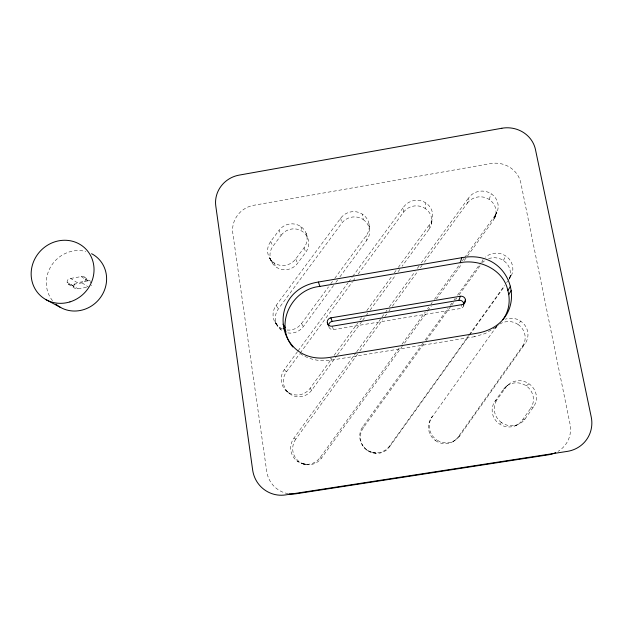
<?xml version="1.0" encoding="UTF-8"?>
<svg xmlns="http://www.w3.org/2000/svg" width="623" height="623" viewBox="0 0 623 623"><rect width="100%" height="100%" fill="white"/><g stroke="black" fill="none" stroke-linecap="round" stroke-linejoin="round"><path stroke-width="0.47" stroke-dasharray="3.12 2.34" d="M422.916 343.187L362.82 426.591A16.533 16.393 52.8 0 0 366.628 449.65L367.048 450.312A16.206 16.058 53.2 0 0 389.577 446.777L389.585 446.013L468.753 335.47M358.139 274.058L403.478 212.233L403.759 206.836A15.925 15.248 -5 0 1 425.945 203.028A15.925 15.248 -5 0 1 429.8 224.233L429.006 229.319L402.115 266.208M429.006 229.319A15.614 14.968 -4.8 0 0 425.229 208.503L425.883 202.989M431.474 223.937L432.315 218.751M424.372 262.213L467.234 203.238L468.792 197.639A16.112 15.302 1.8 0 1 491.197 193.8A16.112 15.302 1.8 0 1 495.363 215.075L493.276 220.363L464.26 260.515M489.164 199.453L491.158 193.769M494.771 217.777L496.765 212.295L494.312 217.746L496.889 212.443M328.905 327.075A4.213 4.135 -19.5 0 0 333.461 329.583L460.366 308.525L461.939 304.639M463.543 306.111L463.948 305.145M481.906 262.447L483.02 259.783L481.314 262.143M509.497 278.465L511.288 274.338L509.17 279.104M503.392 260.484L505.705 255.96M300.169 353.576C309.218 359.853 320.814 361.838 331.6 360.11L474.15 336.77L475.115 335.088M431.389 417.916L432.253 416.553A16.766 16.416 35.7 0 0 436.404 439.69L435.407 440.554A16.424 16.089 36.1 0 1 431.404 417.932L497.66 324.926M496.57 326.522L495.48 328.111A16.315 15.723 18.3 0 1 496.998 326.304M525.041 418.944L533.568 406.827A16.946 16.346 28.3 0 0 529.067 383.823A16.946 16.346 28.3 0 0 505.728 387.514L503.337 389.453L495.005 401.235A16.619 16.066 30.7 0 0 499.366 423.905A16.619 16.066 30.7 0 0 522.261 420.268L525.041 418.944A16.969 16.393 30.4 0 1 501.616 422.628L499.319 423.874M522.261 420.268L530.617 408.392L533.568 406.827M495.005 401.235L497.193 399.522L505.705 387.498M91.534 285.061L91.083 285.638M435.446 440.586A16.424 16.089 36.1 0 0 458.162 436.988L522.385 346.45L525.127 343.623A16.65 16.034 18 0 0 524.348 324.521A16.65 16.034 18 0 0 505.308 319.194M458.162 436.988L459.595 436.014L525.127 343.623M469.314 334.676L504.373 285.723M506.639 282.562L507.768 280.989M508.337 280.194L510.027 277.827A16.362 15.676 8.5 0 0 507.2 257.081A16.362 15.676 8.5 0 0 485.426 257.174M389.577 446.777L469.22 335.563M469.781 334.777L504.801 285.879M425.19 340.041L447.867 308.564M450.133 305.418L451.839 303.058M454.105 299.912L455.234 298.339M457.508 295.193L480.754 262.929M367.087 450.336A16.206 16.058 53.2 0 1 363.38 427.76L423.959 343.623M426.225 340.477L451.145 305.885M451.714 305.099L455.109 300.387M455.678 299.601L456.807 298.028M459.073 294.881L480.598 265.009M356.161 352.517L293.846 438.21A16.439 16.245 -82.2 0 0 297.28 461.184A16.439 16.245 -82.2 0 0 320.051 457.617L399.74 347.369M402.014 344.215L425.353 311.928M427.627 308.782L428.764 307.209M431.046 304.055L432.183 302.482M434.457 299.336L460.07 263.895M462.352 260.749L464.057 258.381M464.626 257.595L495.363 215.075M295.785 439.145A16.112 15.918 -83.1 0 0 299.18 461.666A16.112 15.918 -83.1 0 0 321.452 458.139L402.248 346.333M404.522 343.187L427.277 311.695M427.845 310.908L431.264 306.181M436.38 299.095L461.986 263.661M356.738 351.73L381.323 317.925M381.891 317.138L385.318 312.427M385.894 311.64L387.039 310.067M389.32 306.921L415.05 271.542M417.34 268.396L419.053 266.037M421.335 262.898L468.792 197.639M357.501 354.207L295.769 439.129L293.846 438.21M359.783 351.061L382.647 319.607M384.928 316.468L386.649 314.109M388.931 310.963L390.076 309.39M392.365 306.243L418.08 270.857M420.369 267.719L422.083 265.359M297.529 351.621L284.322 369.618A16.105 15.918 -44.7 0 0 287.701 391.999A16.105 15.918 -44.7 0 0 310.106 388.331L331.872 358.498M334.162 355.359L357.641 323.166M359.93 320.027L361.651 317.668M366.807 310.604L391.999 276.059M394.297 272.913L396.01 270.561M398.299 267.423L429.8 224.233M284.322 369.618L286.401 371.876A15.785 15.606 -45.2 0 0 289.726 393.822A15.785 15.606 -45.2 0 0 311.687 390.232L336.872 355.694M337.44 354.908L362.049 321.156M362.625 320.37L366.059 315.666M366.628 314.88L367.772 313.307M370.062 310.168L395.815 274.844M398.105 271.706L399.826 269.354M298.098 350.835L348.055 282.749M348.631 281.97L352.081 277.274M352.649 276.487L403.759 206.836M286.401 371.876L299.601 353.88M300.177 353.093L352.4 281.884M352.976 281.098L355.842 277.188M287.016 330.042A15.886 15.52 -30.6 0 0 301.555 323.516L328.477 286.915M330.774 283.8L332.487 281.464M334.777 278.349L366.285 235.525A15.777 15.178 -13.8 0 0 362.664 214.32A15.777 15.178 -13.8 0 0 340.734 218.136L276.153 305.434A15.886 15.52 -30.6 0 0 279.392 327.2L281.557 330.276A15.575 15.232 -30.6 0 0 282.515 330.906M287.881 332.916A15.575 15.232 -30.6 0 0 303.292 326.67L333.585 285.459M335.867 282.351L337.58 280.015M339.87 276.908L366.737 240.361L366.285 235.525M281.175 235.214A15.365 14.812 -23.7 0 1 302.529 231.546A15.365 14.812 -23.7 0 1 305.753 252.284L297.545 263.358A15.38 14.851 -25.6 0 1 276.145 267.057A15.38 14.851 -25.6 0 1 272.983 246.21L281.152 235.206L279.026 230.315L270.67 241.522A15.684 15.131 -25.7 0 0 273.902 262.766A15.684 15.131 -25.7 0 0 295.723 258.989L304.094 247.697A15.668 15.092 -23.8 0 0 300.816 226.57A15.668 15.092 -23.8 0 0 279.042 230.323M281.557 330.276A15.575 15.232 -30.6 0 1 278.372 308.922L341.677 223.283A15.466 14.905 -13.6 0 1 363.186 219.553L362.664 214.32M522.385 346.45A16.315 15.723 18.3 0 0 518.032 324.427L520.68 321.164M496.297 326.717L498.719 324.544M505.401 387.093L507.807 385.092M495.69 327.262L485.27 333.531L474.15 336.77M526.178 385.832L529.02 383.799M453.567 441.294L454.899 440.414M514.8 425.984L517.417 424.777M70.656 278.419L81.302 276.573A5.264 4.945 -46.4 0 1 82.423 276.503C86.301 276.238 86.652 281.721 83.085 282.531A5.257 4.937 -46 0 1 81.995 282.842L71.334 284.68A5.257 4.922 -46.6 0 1 70.212 284.75C66.342 285.015 66.015 279.54 69.566 278.73A5.264 4.929 -46.9 0 1 70.656 278.419L77.275 282.678L87.711 280.88A5.155 4.844 -46.5 0 1 88.809 280.809L90.265 281.137M68.398 284.252L75.064 288.402L76.855 288.885A5.148 4.828 -46.7 0 0 77.945 288.823L87.446 287.187M303.027 463.901L307.038 464.556L300.932 463.045L304.772 464.306M297.28 461.184L299.141 461.635M320.051 457.617L321.452 458.139M71.334 284.68L77.945 288.823M66.98 282.242L73.678 286.424L75.064 288.402M81.995 282.842L88.388 287.024M81.302 276.573L87.711 280.88M85.67 279.011L91.199 282.741M84.253 277.001L90.592 281.3M285.318 389.873L287.39 391.735M287.647 391.953L289.672 393.783M310.106 388.331L311.687 390.232M275.265 322.753L278.216 326.756L275.093 321.632L277.508 325.915M362.197 444.877L362.75 445.663M364.159 447.462L364.673 448.194M269.775 258.42L272.742 262.961L269.666 257.984L272.095 262.789M276.153 305.434L278.372 308.922M301.555 323.516L303.292 326.67M273.847 262.727L276.09 267.018M270.67 241.522L272.967 246.202M330.618 358.015L331.6 360.11M362.82 426.591L363.357 427.744M295.723 258.989L297.545 263.358M304.094 247.697L305.753 252.284M332.23 326.195L333.461 329.583M300.761 226.531L302.474 231.507M306.197 233.438L307.809 238.282M340.734 218.136L341.677 223.283M369.042 224.101L369.439 229.155M73.678 286.424L74.347 284.337L76.208 282.982A5.155 4.836 -47 0 1 77.275 282.678M52.527 300.683A31.158 29.219 -46.5 0 1 51.834 264.97A31.158 29.219 -46.5 0 1 85.709 251.458M288.231 493.689A26.532 26.08 -83.3 0 1 266.722 471.416L232.815 233.228A24.998 23.954 -27.9 0 1 253.802 205.279L490.683 163.576A25.831 24.414 1.8 0 1 520.859 183.045L570.014 423.975A27.591 26.485 33 0 1 558.029 451.387M282.46 328.905A15.886 15.52 -30.6 0 1 279.392 327.2M363.186 219.553A15.466 14.905 -13.6 0 1 366.737 240.361M403.502 212.241A15.614 14.968 -4.8 0 1 425.229 208.503M467.258 203.254A15.793 15.014 2 0 1 489.203 199.477A15.793 15.014 2 0 1 493.276 220.363M459.595 436.014A16.766 16.416 35.7 0 1 436.404 439.69M499.747 324.069A16.315 15.723 18.3 0 1 518.032 324.427M501.616 422.628A16.969 16.393 30.4 0 1 497.193 399.522M503.361 389.468A16.595 16.019 28.6 0 1 526.217 385.855A16.595 16.019 28.6 0 1 530.617 408.392M389.585 446.013A16.533 16.393 52.8 0 1 366.628 449.65M488.564 258.701A16.034 15.373 8.7 0 1 505.728 262.369A16.034 15.373 8.7 0 1 509.303 278.894M482.677 262.462A16.034 15.373 8.7 0 1 484.437 260.928M463.816 305.262A4.299 4.166 8.8 0 1 460.366 308.525M375.786 453.108L369.587 451.597L375.786 453.108"/><path stroke-width="0.93" d="M292.841 346.972C273.902 324.591 291.774 288.893 319.911 286.424L460.202 262.68L461.799 257.704C516.623 247.495 532.704 324.279 476.089 333.406L330.291 357.314C275.685 366.643 264.269 290.544 318.361 282.032L461.799 257.704M328.656 326.187A4.213 4.135 -19.5 0 1 332.152 321.413L458.832 300.309L460.374 296.244A4.392 4.252 8.5 0 1 465.482 299.718L463.831 303.713M502.823 319.654C509.069 311.438 510.626 300.403 507.854 290.567L510.549 286.175M508.656 294.624L511.366 290.318M328.321 325.323L327.316 322.73A4.299 4.221 -19.7 0 1 330.891 317.847L460.374 296.244M460.202 262.68C479.85 258.849 503.664 269.72 507.854 290.567M46.102 299.718L60.735 307.552M283.636 328.274L285.949 331.677M283.013 324.162L285.35 327.659M318.361 282.032L319.911 286.424M330.891 317.847L332.152 321.413M91.573 253.693A31.158 29.219 -46.5 0 1 100.692 297.202A31.158 29.219 -46.5 0 1 55.906 304.188M289.08 493.821A26.532 26.08 -83.3 0 0 296.361 493.735L548.497 454.798A27.591 26.485 33 0 0 555.693 452.617M458.832 300.309A4.299 4.166 8.8 0 1 463.894 304.328M465.482 299.718A4.392 4.252 8.5 0 1 461.939 304.639L332.23 326.195A4.299 4.221 -19.7 0 1 327.324 322.73M501.858 128.252L239.107 175.125A27.724 26.384 -28 0 0 215.792 206.018L252.658 470.015A29.577 29.04 -80.2 0 0 285.607 494.903L567.257 451.395A30.885 29.546 31.9 0 0 591.227 416.966L535.476 149.606A28.736 26.96 0.9 0 0 501.858 128.252M69.924 301.906A32.544 30.41 -46.3 0 0 85.413 248.6A32.544 30.41 -46.3 0 0 32.443 264.9A32.544 30.41 -46.3 0 0 69.924 301.906"/></g></svg>
